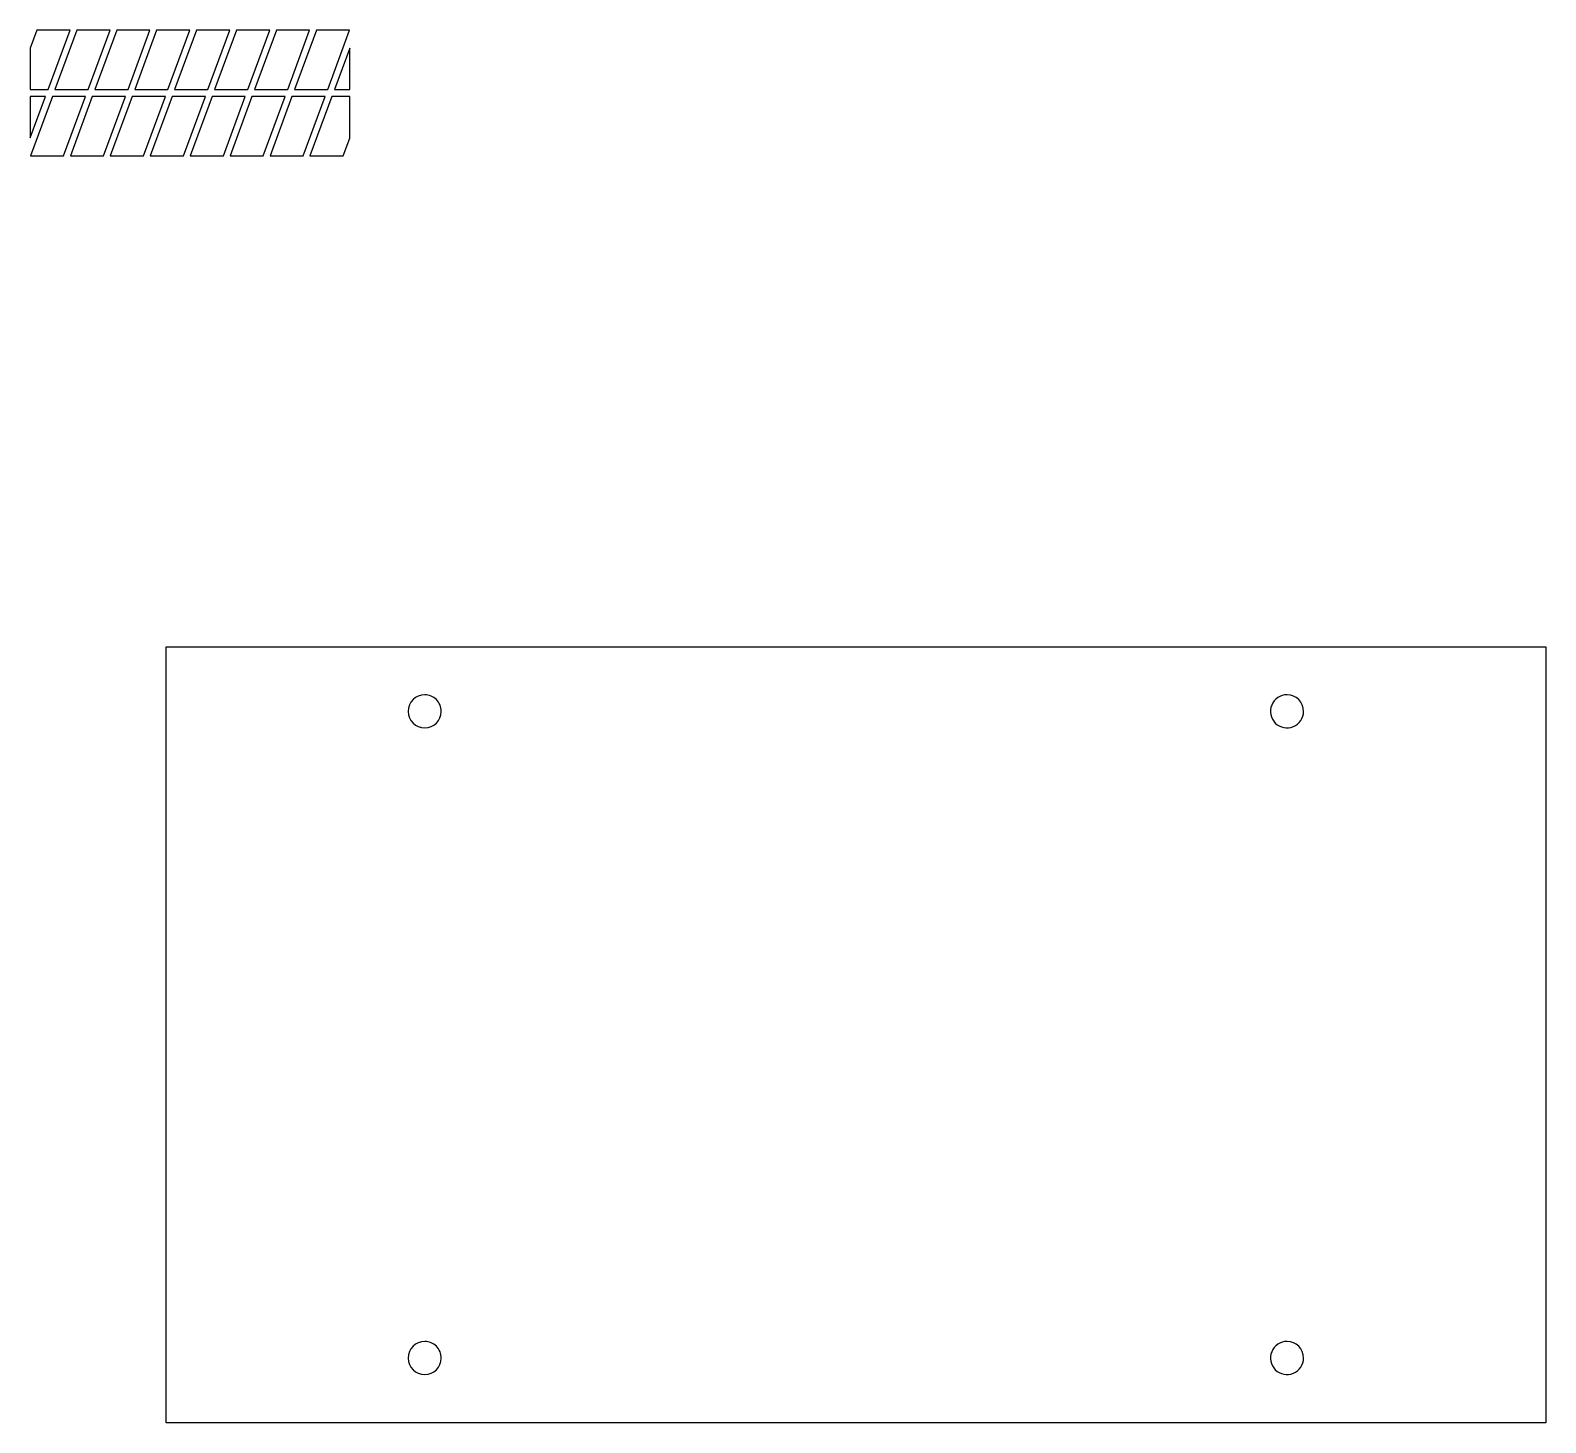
# Model space of a CAD drawing. Extents: x 35 to 699, y -434 to 176.
import ezdxf

# ---------------------------------------------------------------- set-up
doc = ezdxf.new("R2010")
doc.units = 0
doc.layers.add('Layer_1', color=7, linetype='CONTINUOUS')

msp = doc.modelspace()

# ---------------------------------------------------------------- linework, layer by layer
at = {"layer": 'Layer_1', "color": 7}
for p, q in [((37.864872, 176.000151), (34.99993, 168.24352)), ((52.427806, 176.000151), (37.864872, 176.000151)), ((37.864872, 176.000151), (37.864872, 176.000151)), ((42.824775, 150.00019), (52.427806, 176.000151)), ((55.367679, 176.000151), (45.764648, 150.00019)), ((69.930615, 176.000151), (55.367679, 176.000151)), ((55.367679, 176.000151), (55.367679, 176.000151)), ((60.327584, 150.00019), (69.930615, 176.000151)), ((72.869969, 176.000151), (63.266938, 150.00019)), ((87.432905, 176.000151), (72.869969, 176.000151)), ((72.869969, 176.000151), (72.869969, 176.000151)), ((77.829875, 150.00019), (87.432905, 176.000151)), ((90.373294, 176.000151), (80.770263, 150.00019)), ((104.93623, 176.000151), (90.373294, 176.000151)), ((90.373294, 176.000151), (90.373294, 176.000151)), ((95.333197, 150.00019), (104.93623, 176.000151)), ((107.875585, 176.000151), (98.272554, 150.00019)), ((122.438521, 176.000151), (107.875585, 176.000151)), ((107.875585, 176.000151), (107.875585, 176.000151)), ((112.835487, 150.00019), (122.438521, 176.000151)), ((125.378391, 176.000151), (115.77536, 150.00019)), ((139.941327, 176.000151), (125.378391, 176.000151)), ((125.378391, 176.000151), (125.378391, 176.000151)), ((130.338297, 150.00019), (139.941327, 176.000151)), ((142.880681, 176.000151), (133.277651, 150.00019)), ((157.443618, 176.000151), (142.880681, 176.000151)), ((142.880681, 176.000151), (142.880681, 176.000151)), ((147.840587, 150.00019), (157.443618, 176.000151)), ((160.383491, 176.000151), (150.78046, 150.00019)), ((174.946943, 176.000151), (160.383491, 176.000151)), ((160.383491, 176.000151), (160.383491, 176.000151)), ((165.343912, 150.00019), (174.946943, 176.000151)), ((34.99993, 168.24352), (34.99993, 150.00019)), ((175.000169, 168.185643), (168.283266, 150.00019)), ((175.000169, 150.00019), (175.000169, 168.185643)), ((175.000169, 168.185643), (175.000169, 168.185643)), ((34.99993, 150.00019), (42.824775, 150.00019)), ((34.99993, 146.999855), (34.99993, 128.814402)), ((34.99993, 128.814402), (41.716832, 146.999855)), ((41.716832, 146.999855), (34.99993, 146.999855)), ((34.99993, 146.999855), (34.99993, 146.999855)), ((44.656189, 146.999855), (35.053158, 120.999891)), ((59.219123, 146.999855), (44.656189, 146.999855)), ((44.656189, 146.999855), (44.656189, 146.999855)), ((45.764648, 150.00019), (60.327584, 150.00019)), ((49.616092, 120.999891), (59.219123, 146.999855)), ((62.158996, 146.999855), (52.555965, 120.999891)), ((76.721932, 146.999855), (62.158996, 146.999855)), ((62.158996, 146.999855), (62.158996, 146.999855)), ((63.266938, 150.00019), (77.829875, 150.00019)), ((67.118899, 120.999891), (76.721932, 146.999855)), ((79.661802, 146.999855), (70.058771, 120.999891)), ((94.224738, 146.999855), (79.661802, 146.999855)), ((79.661802, 146.999855), (79.661802, 146.999855)), ((80.770263, 150.00019), (95.333197, 150.00019)), ((84.621708, 120.999891), (94.224738, 146.999855)), ((97.164611, 146.999855), (87.56158, 120.999891)), ((111.727545, 146.999855), (97.164611, 146.999855)), ((97.164611, 146.999855), (97.164611, 146.999855)), ((98.272554, 150.00019), (112.835487, 150.00019)), ((102.124514, 120.999891), (111.727545, 146.999855)), ((114.666902, 146.999855), (105.063871, 120.999891)), ((129.229835, 146.999855), (114.666902, 146.999855)), ((114.666902, 146.999855), (114.666902, 146.999855)), ((115.77536, 150.00019), (130.338297, 150.00019)), ((119.626804, 120.999891), (129.229835, 146.999855)), ((132.169708, 146.999855), (122.566677, 120.999891)), ((146.732644, 146.999855), (132.169708, 146.999855)), ((132.169708, 146.999855), (132.169708, 146.999855)), ((133.277651, 150.00019), (147.840587, 150.00019)), ((137.129614, 120.999891), (146.732644, 146.999855)), ((149.672517, 146.999855), (140.069484, 120.999891)), ((164.235451, 146.999855), (149.672517, 146.999855)), ((149.672517, 146.999855), (149.672517, 146.999855)), ((150.78046, 150.00019), (165.343912, 150.00019)), ((154.63242, 120.999891), (164.235451, 146.999855)), ((167.175323, 146.999855), (157.572293, 120.999891)), ((175.000169, 146.999855), (167.175323, 146.999855)), ((167.175323, 146.999855), (167.175323, 146.999855)), ((168.283266, 150.00019), (175.000169, 150.00019)), ((175.000169, 128.756525), (175.000169, 146.999855)), ((172.135226, 120.999891), (175.000169, 128.756525)), ((35.053158, 120.999891), (49.616092, 120.999891)), ((52.555965, 120.999891), (67.118899, 120.999891)), ((70.058771, 120.999891), (84.621708, 120.999891)), ((87.56158, 120.999891), (102.124514, 120.999891)), ((105.063871, 120.999891), (119.626804, 120.999891)), ((122.566677, 120.999891), (137.129614, 120.999891)), ((140.069484, 120.999891), (154.63242, 120.999891)), ((157.572293, 120.999891), (172.135226, 120.999891)), ((94.488189, -94.181102), (699.212598, -94.181102)), ((94.488189, -434.338583), (94.488189, -94.181102)), ((699.212598, -94.181102), (699.212598, -434.338583)), ((207.874001, -115.270866), (207.874001, -115.270866)), ((585.826772, -115.270866), (585.826772, -115.270866)), ((207.874001, -398.735433), (207.874001, -398.735433)), ((585.826772, -398.735433), (585.826772, -398.735433)), ((699.212598, -434.338583), (94.488189, -434.338583))]:
    msp.add_line(p, q, dxfattribs=at)
for points in [[(207.874001, -115.270866), (203.86624, -115.270866), (200.617307, -118.519798), (200.617307, -122.527559)], [(213.005258, -117.396302), (211.644364, -116.035408), (209.798595, -115.270866), (207.874001, -115.270866)], [(215.130694, -122.527559), (215.130694, -120.602964), (214.366152, -118.757196), (213.005258, -117.396302)], [(585.826772, -115.270866), (582.891713, -115.270866), (580.245659, -117.038902), (579.122461, -119.750543)], [(593.083465, -122.527559), (593.083465, -118.519798), (589.834533, -115.270866), (585.826772, -115.270866)], [(200.617307, -122.527559), (200.617307, -126.53532), (203.86624, -129.784252), (207.874001, -129.784252)], [(207.874001, -129.784252), (211.881762, -129.784252), (215.130694, -126.53532), (215.130694, -122.527559)], [(579.122461, -119.750543), (577.999263, -122.462183), (578.620115, -125.583416), (580.695515, -127.658816)], [(588.603788, -129.231869), (591.315428, -128.108671), (593.083465, -125.462618), (593.083465, -122.527559)], [(580.695515, -127.658816), (582.770914, -129.734216), (585.892148, -130.355068), (588.603788, -129.231869)], [(207.874001, -398.735433), (203.86624, -398.735433), (200.617307, -401.984365), (200.617307, -405.992126)], [(213.005258, -400.860869), (211.644364, -399.499975), (209.798595, -398.735433), (207.874001, -398.735433)], [(215.130694, -405.992126), (215.130694, -404.067531), (214.366152, -402.221763), (213.005258, -400.860869)], [(579.122461, -403.21511), (577.999263, -405.92675), (578.620115, -409.047983), (580.695515, -411.123383)], [(585.826772, -398.735433), (582.891713, -398.735433), (580.245659, -400.503469), (579.122461, -403.21511)], [(593.083465, -405.992126), (593.083465, -401.984365), (589.834533, -398.735433), (585.826772, -398.735433)], [(200.617307, -405.992126), (200.617307, -409.999887), (203.86624, -413.248819), (207.874001, -413.248819)], [(207.874001, -413.248819), (211.881762, -413.248819), (215.130694, -409.999887), (215.130694, -405.992126)], [(580.695515, -411.123383), (582.770914, -413.198783), (585.892148, -413.819635), (588.603788, -412.696436)], [(588.603788, -412.696436), (591.315428, -411.573238), (593.083465, -408.927184), (593.083465, -405.992126)]]:
    msp.add_open_spline(points, degree=3, dxfattribs=at)

doc.saveas('drawing.dxf')
